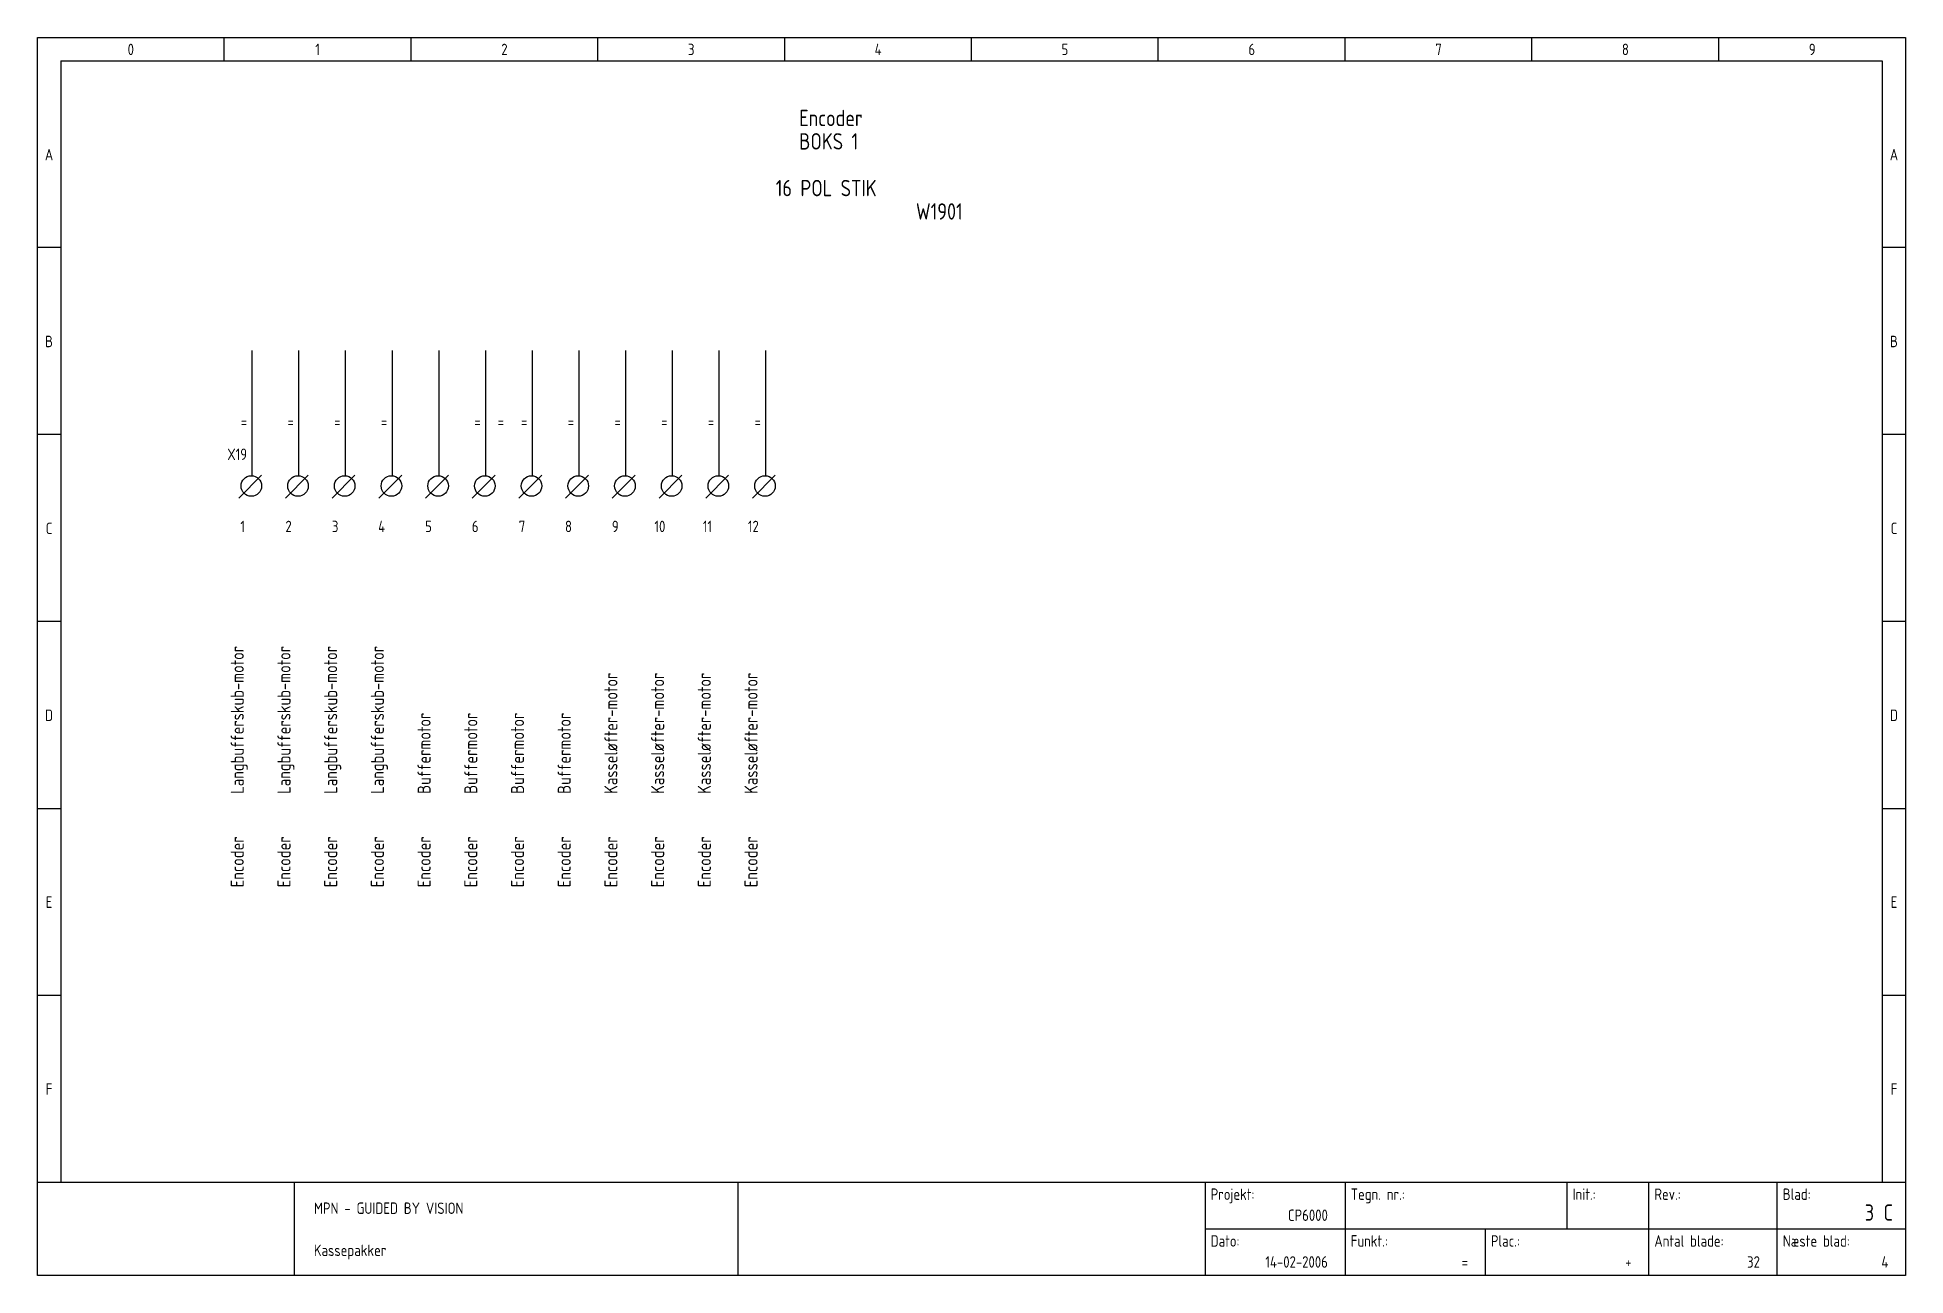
# Model space of a CAD drawing. Extents: x 10 to 410, y 10 to 275.
import ezdxf
from ezdxf.enums import TextEntityAlignment as Align

# ---------------------------------------------------------------- set-up
doc = ezdxf.new("R2010")
doc.units = 0
doc.linetypes.add('CADDY_SOLID', pattern=[0])
doc.layers.get('0').update_dxf_attribs({"linetype": 'CONTINUOUS'})
doc.styles.add('CADDY_VECTORFONT1P', font='isocp___.ttf', dxfattribs={"width": 0.9})

# ---------------------------------------------------------------- blocks, each defined once
blk = doc.blocks.new('BLK1')
at = {"linetype": 'CADDY_SOLID'}
for p, q in [((10, 10), (10, 275)), ((10, 275), (410, 275)), ((50, 270), (50, 275)), ((90, 270), (90, 275)), ((130, 270), (130, 275)), ((170, 270), (170, 275)), ((210, 270), (210, 275)), ((250, 270), (250, 275)), ((290, 270), (290, 275)), ((330, 270), (330, 275)), ((370, 270), (370, 275)), ((410, 275), (410, 10)), ((15, 270), (15, 30)), ((15, 270), (405, 270)), ((405, 270), (405, 30)), ((15, 230), (10, 230)), ((410, 230), (405, 230)), ((15, 190), (10, 190)), ((410, 190), (405, 190)), ((15, 150), (10, 150)), ((410, 150), (405, 150)), ((10, 110), (15, 110)), ((405, 110), (410, 110)), ((10, 70), (15, 70)), ((405, 70), (410, 70)), ((10, 30), (410, 30)), ((10, 30), (15, 30)), ((65, 30), (65, 10)), ((160, 30), (160, 10)), ((260, 30), (260, 10)), ((290, 30), (290, 10)), ((337.5, 20), (337.5, 30)), ((355, 20), (355, 30)), ((382.5, 20), (382.5, 30)), ((405, 30), (410, 30)), ((260, 20), (410, 20)), ((320, 20), (320, 10)), ((355, 10), (355, 20)), ((382.5, 10), (382.5, 20)), ((410, 10), (10, 10))]:
    blk.add_line(p, q, dxfattribs=at)
at = {"style": 'CADDY_VECTORFONT1P', "width": 0.9}
for s, p in [('0', (30, 271.2)), ('1', (70, 271.2)), ('2', (110, 271.2)), ('3', (150, 271.2)), ('4', (190, 271.2)), ('5', (230, 271.2)), ('6', (270, 271.2)), ('7', (310, 271.2)), ('8', (350, 271.2)), ('9', (390, 271.2)), ('A', (12.5, 248.7)), ('A', (407.5, 248.7)), ('B', (12.5, 208.7)), ('B', (407.5, 208.7)), ('C', (12.5, 168.7)), ('C', (407.5, 168.7)), ('D', (12.5, 128.7)), ('D', (407.5, 128.7)), ('E', (12.5, 88.7)), ('E', (407.5, 88.7)), ('F', (12.5, 48.7)), ('F', (407.5, 48.7))]:
    blk.add_text(s, height=2.45, dxfattribs=at).set_placement(p, align=Align.CENTER)
for s, height, p in [('Projekt:', 2.45, (261.2, 26.2)), ('Tegn. nr.:', 2.45, (291.2, 26.2)), ('Init.:', 2.45, (338.7, 26.2)), ('Rev.:', 2.45, (356.2, 26.2)), ('Blad:', 2.45, (383.7, 26.2)), ('MPN - GUIDED BY VISION', 2.45, (69.2, 23.2)), ('C', 3.5, (405.25, 21.75)), ('Kassepakker', 2.45, (69.2, 14.2)), ('Dato:', 2.45, (261.2, 16.2)), ('Funkt.:', 2.45, (291.2, 16.2)), ('Plac.:', 2.45, (321.2, 16.2)), ('Antal blade:', 2.45, (356.2, 16.2)), ('Næste blad:', 2.45, (383.7, 16.2))]:
    blk.add_text(s, height=height, dxfattribs=at).set_placement(p)
for s, height, p in [('CP6000', 2.45, (286.3, 21.7)), ('3', 3.5, (403.25, 21.75)), ('14-02-2006', 2.45, (286.3, 11.7)), ('=', 2.45, (316.3, 11.7)), ('+', 2.45, (351.3, 11.7)), ('32', 2.45, (378.8, 11.7)), ('4', 2.45, (406.3, 11.7))]:
    blk.add_text(s, height=height, dxfattribs=at).set_placement(p, align=Align.RIGHT)
blk = doc.blocks.new('BLK2')
at = {"linetype": 'CADDY_SOLID'}
blk.add_line((53.1, 176.4), (58, 181.3), dxfattribs=at)
blk.add_circle((55.8, 179), 2.2, dxfattribs=at)
at = {"style": 'CADDY_VECTORFONT1P', "width": 0.9, "flags": 1}
for tag, p in [('$TAG140020', (54.9, 191.55)), ('$TAG140050', (49.9, 183.05)), ('$TAG160410', (52.8, 172.75))]:
    blk.add_attdef(tag, text='', height=2.45, dxfattribs=at).set_placement(p, align=Align.RIGHT)
at = {"style": 'CADDY_VECTORFONT1P', "width": 0.9}
for tag, p in [('$TAG160010', (54.9, 184.55)), ('$TAG160040', (45.3, 172.25)), ('$TAG160040', (45.3, 171.82)), ('$TAG160400', (54.46, 169.11))]:
    blk.add_attdef(tag, text='', height=2.45, dxfattribs=at).set_placement(p, align=Align.RIGHT)
blk = doc.blocks.new('BLK3')
at = {"linetype": 'CADDY_SOLID'}
blk.add_line((63.1, 176.4), (68, 181.3), dxfattribs=at)
blk.add_circle((65.8, 179), 2.2, dxfattribs=at)
at = {"style": 'CADDY_VECTORFONT1P', "width": 0.9, "flags": 1}
for tag, p in [('$TAG140020', (64.9, 191.55)), ('$TAG140050', (59.9, 183.05)), ('$TAG160010', (64.9, 184.55)), ('$TAG160410', (62.8, 172.75))]:
    blk.add_attdef(tag, text='', height=2.45, dxfattribs=at).set_placement(p, align=Align.RIGHT)
at = {"style": 'CADDY_VECTORFONT1P', "width": 0.9}
for tag, p in [('$TAG160040', (55.3, 172.25)), ('$TAG160040', (55.3, 171.82)), ('$TAG160400', (64.46, 169.11))]:
    blk.add_attdef(tag, text='', height=2.45, dxfattribs=at).set_placement(p, align=Align.RIGHT)
blk = doc.blocks.new('BLK4')
at = {"linetype": 'CADDY_SOLID'}
blk.add_line((73.1, 176.4), (78, 181.3), dxfattribs=at)
blk.add_circle((75.8, 179), 2.2, dxfattribs=at)
at = {"style": 'CADDY_VECTORFONT1P', "width": 0.9, "flags": 1}
for tag, p in [('$TAG140020', (74.9, 191.55)), ('$TAG140050', (69.9, 183.05)), ('$TAG160010', (74.9, 184.55)), ('$TAG160410', (72.8, 172.75))]:
    blk.add_attdef(tag, text='', height=2.45, dxfattribs=at).set_placement(p, align=Align.RIGHT)
at = {"style": 'CADDY_VECTORFONT1P', "width": 0.9}
for tag, p in [('$TAG160040', (65.3, 172.25)), ('$TAG160040', (65.3, 171.82)), ('$TAG160400', (74.46, 169.11))]:
    blk.add_attdef(tag, text='', height=2.45, dxfattribs=at).set_placement(p, align=Align.RIGHT)
blk = doc.blocks.new('BLK5')
at = {"linetype": 'CADDY_SOLID'}
blk.add_line((83.1, 176.4), (88, 181.3), dxfattribs=at)
blk.add_circle((85.8, 179), 2.2, dxfattribs=at)
at = {"style": 'CADDY_VECTORFONT1P', "width": 0.9, "flags": 1}
for tag, p in [('$TAG140020', (84.9, 191.55)), ('$TAG140050', (79.9, 183.05)), ('$TAG160010', (84.9, 184.55)), ('$TAG160410', (82.8, 172.75))]:
    blk.add_attdef(tag, text='', height=2.45, dxfattribs=at).set_placement(p, align=Align.RIGHT)
at = {"style": 'CADDY_VECTORFONT1P', "width": 0.9}
for tag, p in [('$TAG160040', (75.3, 172.25)), ('$TAG160040', (75.3, 171.82)), ('$TAG160400', (84.46, 169.11))]:
    blk.add_attdef(tag, text='', height=2.45, dxfattribs=at).set_placement(p, align=Align.RIGHT)
blk = doc.blocks.new('BLK6')
at = {"linetype": 'CADDY_SOLID'}
blk.add_line((93.1, 176.4), (98, 181.3), dxfattribs=at)
blk.add_circle((95.8, 179), 2.2, dxfattribs=at)
at = {"style": 'CADDY_VECTORFONT1P', "width": 0.9, "flags": 1}
for tag, p in [('$TAG140020', (94.9, 191.55)), ('$TAG140050', (89.9, 183.05)), ('$TAG160010', (94.9, 184.55)), ('$TAG160410', (92.8, 172.75))]:
    blk.add_attdef(tag, text='', height=2.45, dxfattribs=at).set_placement(p, align=Align.RIGHT)
at = {"style": 'CADDY_VECTORFONT1P', "width": 0.9}
for tag, p in [('$TAG160040', (85.3, 172.25)), ('$TAG160040', (85.3, 171.82)), ('$TAG160400', (94.46, 169.11))]:
    blk.add_attdef(tag, text='', height=2.45, dxfattribs=at).set_placement(p, align=Align.RIGHT)
blk = doc.blocks.new('BLK7')
at = {"linetype": 'CADDY_SOLID'}
blk.add_line((103.1, 176.4), (108, 181.3), dxfattribs=at)
blk.add_circle((105.8, 179), 2.2, dxfattribs=at)
at = {"style": 'CADDY_VECTORFONT1P', "width": 0.9, "flags": 1}
for tag, p in [('$TAG140020', (104.9, 191.55)), ('$TAG140050', (99.9, 183.05)), ('$TAG160010', (104.9, 184.55)), ('$TAG160410', (102.8, 172.75))]:
    blk.add_attdef(tag, text='', height=2.45, dxfattribs=at).set_placement(p, align=Align.RIGHT)
at = {"style": 'CADDY_VECTORFONT1P', "width": 0.9}
for tag, p in [('$TAG160040', (95.3, 172.25)), ('$TAG160040', (95.3, 171.82)), ('$TAG160400', (104.46, 169.11))]:
    blk.add_attdef(tag, text='', height=2.45, dxfattribs=at).set_placement(p, align=Align.RIGHT)
blk = doc.blocks.new('BLK8')
at = {"linetype": 'CADDY_SOLID'}
blk.add_line((113.1, 176.4), (118, 181.3), dxfattribs=at)
blk.add_circle((115.8, 179), 2.2, dxfattribs=at)
at = {"style": 'CADDY_VECTORFONT1P', "width": 0.9, "flags": 1}
for tag, p in [('$TAG140020', (114.9, 191.55)), ('$TAG140050', (109.9, 183.05)), ('$TAG160010', (114.9, 184.55)), ('$TAG160410', (112.8, 172.75))]:
    blk.add_attdef(tag, text='', height=2.45, dxfattribs=at).set_placement(p, align=Align.RIGHT)
at = {"style": 'CADDY_VECTORFONT1P', "width": 0.9}
for tag, p in [('$TAG160040', (105.3, 172.25)), ('$TAG160040', (105.3, 171.82)), ('$TAG160400', (114.46, 169.11))]:
    blk.add_attdef(tag, text='', height=2.45, dxfattribs=at).set_placement(p, align=Align.RIGHT)
blk = doc.blocks.new('BLK9')
at = {"linetype": 'CADDY_SOLID'}
blk.add_line((123.1, 176.4), (128, 181.3), dxfattribs=at)
blk.add_circle((125.8, 179), 2.2, dxfattribs=at)
at = {"style": 'CADDY_VECTORFONT1P', "width": 0.9, "flags": 1}
for tag, p in [('$TAG140020', (124.9, 191.55)), ('$TAG140050', (119.9, 183.05)), ('$TAG160010', (124.9, 184.55)), ('$TAG160410', (122.8, 172.75))]:
    blk.add_attdef(tag, text='', height=2.45, dxfattribs=at).set_placement(p, align=Align.RIGHT)
at = {"style": 'CADDY_VECTORFONT1P', "width": 0.9}
for tag, p in [('$TAG160040', (115.3, 172.25)), ('$TAG160040', (115.3, 171.82)), ('$TAG160400', (124.46, 169.11))]:
    blk.add_attdef(tag, text='', height=2.45, dxfattribs=at).set_placement(p, align=Align.RIGHT)
blk = doc.blocks.new('BLK10')
at = {"linetype": 'CADDY_SOLID'}
blk.add_line((133.1, 176.4), (138, 181.3), dxfattribs=at)
blk.add_circle((135.8, 179), 2.2, dxfattribs=at)
at = {"style": 'CADDY_VECTORFONT1P', "width": 0.9, "flags": 1}
for tag, p in [('$TAG140020', (134.9, 191.55)), ('$TAG140050', (129.9, 183.05)), ('$TAG160010', (134.9, 184.55)), ('$TAG160410', (132.8, 172.75))]:
    blk.add_attdef(tag, text='', height=2.45, dxfattribs=at).set_placement(p, align=Align.RIGHT)
at = {"style": 'CADDY_VECTORFONT1P', "width": 0.9}
for tag, p in [('$TAG160040', (125.3, 172.25)), ('$TAG160040', (125.3, 171.82)), ('$TAG160400', (134.46, 169.11))]:
    blk.add_attdef(tag, text='', height=2.45, dxfattribs=at).set_placement(p, align=Align.RIGHT)
blk = doc.blocks.new('BLK11')
at = {"linetype": 'CADDY_SOLID'}
blk.add_line((143.1, 176.4), (148, 181.3), dxfattribs=at)
blk.add_circle((145.8, 179), 2.2, dxfattribs=at)
at = {"style": 'CADDY_VECTORFONT1P', "width": 0.9, "flags": 1}
for tag, p in [('$TAG140020', (144.9, 191.55)), ('$TAG140050', (139.9, 183.05)), ('$TAG160010', (144.9, 184.55)), ('$TAG160410', (142.8, 172.75))]:
    blk.add_attdef(tag, text='', height=2.45, dxfattribs=at).set_placement(p, align=Align.RIGHT)
at = {"style": 'CADDY_VECTORFONT1P', "width": 0.9}
for tag, p in [('$TAG160040', (135.3, 172.25)), ('$TAG160040', (135.3, 171.82)), ('$TAG160400', (144.46, 169.11))]:
    blk.add_attdef(tag, text='', height=2.45, dxfattribs=at).set_placement(p, align=Align.RIGHT)
blk = doc.blocks.new('BLK12')
at = {"linetype": 'CADDY_SOLID'}
blk.add_line((153.1, 176.4), (158, 181.3), dxfattribs=at)
blk.add_circle((155.8, 179), 2.2, dxfattribs=at)
at = {"style": 'CADDY_VECTORFONT1P', "width": 0.9, "flags": 1}
for tag, p in [('$TAG140020', (154.9, 191.55)), ('$TAG140050', (149.9, 183.05)), ('$TAG160010', (154.9, 184.55)), ('$TAG160410', (152.8, 172.75))]:
    blk.add_attdef(tag, text='', height=2.45, dxfattribs=at).set_placement(p, align=Align.RIGHT)
at = {"style": 'CADDY_VECTORFONT1P', "width": 0.9}
for tag, p in [('$TAG160040', (145.3, 172.25)), ('$TAG160040', (145.3, 171.82)), ('$TAG160400', (154.46, 169.11))]:
    blk.add_attdef(tag, text='', height=2.45, dxfattribs=at).set_placement(p, align=Align.RIGHT)
blk = doc.blocks.new('BLK13')
at = {"linetype": 'CADDY_SOLID'}
blk.add_line((163.1, 176.4), (168, 181.3), dxfattribs=at)
blk.add_circle((165.8, 179), 2.2, dxfattribs=at)
at = {"style": 'CADDY_VECTORFONT1P', "width": 0.9, "flags": 1}
for tag, p in [('$TAG140020', (164.9, 191.55)), ('$TAG140050', (159.9, 183.05)), ('$TAG160010', (164.9, 184.55)), ('$TAG160410', (162.8, 172.75))]:
    blk.add_attdef(tag, text='', height=2.45, dxfattribs=at).set_placement(p, align=Align.RIGHT)
at = {"style": 'CADDY_VECTORFONT1P', "width": 0.9}
for tag, p in [('$TAG160040', (155.3, 172.25)), ('$TAG160040', (155.3, 171.82)), ('$TAG160400', (164.46, 169.11))]:
    blk.add_attdef(tag, text='', height=2.45, dxfattribs=at).set_placement(p, align=Align.RIGHT)

msp = doc.modelspace()

# ---------------------------------------------------------------- linework, layer by layer
at = {"linetype": 'CADDY_SOLID'}
for p, q in [((56, 181), (56, 208)), ((66, 181), (66, 208)), ((76, 181), (76, 208)), ((86, 181), (86, 208)), ((96, 181), (96, 208)), ((106, 181), (106, 208)), ((116, 181), (116, 208)), ((126, 181), (126, 208)), ((136, 181), (136, 208)), ((146, 181), (146, 208)), ((156, 181), (156, 208)), ((166, 181), (166, 208))]:
    msp.add_line(p, q, dxfattribs=at)

# ---------------------------------------------------------------- block references
msp.add_blockref('BLK1', (0, 0, 1))
ref = msp.add_blockref('BLK2', (0, 0, 1))
ref.add_attrib('$TAG160010', 'X19', dxfattribs={"height": 2.45, "style": 'CADDY_VECTORFONT1P', "width": 0.9}).set_placement((54.9, 184.55), align=Align.RIGHT)
ref.add_attrib('$TAG160400', '1', dxfattribs={"height": 2.45, "style": 'CADDY_VECTORFONT1P', "width": 0.9}).set_placement((54.46, 169.11), align=Align.RIGHT)
ref = msp.add_blockref('BLK3', (0, 0, 1))
ref.add_attrib('$TAG160400', '2', dxfattribs={"height": 2.45, "style": 'CADDY_VECTORFONT1P', "width": 0.9}).set_placement((64.46, 169.11), align=Align.RIGHT)
ref = msp.add_blockref('BLK4', (0, 0, 1))
ref.add_attrib('$TAG160400', '3', dxfattribs={"height": 2.45, "style": 'CADDY_VECTORFONT1P', "width": 0.9}).set_placement((74.46, 169.11), align=Align.RIGHT)
ref = msp.add_blockref('BLK5', (0, 0, 1))
ref.add_attrib('$TAG160400', '4', dxfattribs={"height": 2.45, "style": 'CADDY_VECTORFONT1P', "width": 0.9}).set_placement((84.46, 169.11), align=Align.RIGHT)
ref = msp.add_blockref('BLK6', (0, 0, 1))
ref.add_attrib('$TAG160400', '5', dxfattribs={"height": 2.45, "style": 'CADDY_VECTORFONT1P', "width": 0.9}).set_placement((94.46, 169.11), align=Align.RIGHT)
ref = msp.add_blockref('BLK7', (0, 0, 1))
ref.add_attrib('$TAG160400', '6', dxfattribs={"height": 2.45, "style": 'CADDY_VECTORFONT1P', "width": 0.9}).set_placement((104.46, 169.11), align=Align.RIGHT)
ref = msp.add_blockref('BLK8', (0, 0, 1))
ref.add_attrib('$TAG160400', '7', dxfattribs={"height": 2.45, "style": 'CADDY_VECTORFONT1P', "width": 0.9}).set_placement((114.46, 169.11), align=Align.RIGHT)
ref = msp.add_blockref('BLK9', (0, 0, 1))
ref.add_attrib('$TAG160400', '8', dxfattribs={"height": 2.45, "style": 'CADDY_VECTORFONT1P', "width": 0.9}).set_placement((124.46, 169.11), align=Align.RIGHT)
ref = msp.add_blockref('BLK10', (0, 0, 1))
ref.add_attrib('$TAG160400', '9', dxfattribs={"height": 2.45, "style": 'CADDY_VECTORFONT1P', "width": 0.9}).set_placement((134.46, 169.11), align=Align.RIGHT)
ref = msp.add_blockref('BLK11', (0, 0, 1))
ref.add_attrib('$TAG160400', '10', dxfattribs={"height": 2.45, "style": 'CADDY_VECTORFONT1P', "width": 0.9}).set_placement((144.46, 169.11), align=Align.RIGHT)
ref = msp.add_blockref('BLK12', (0, 0, 1))
ref.add_attrib('$TAG160400', '11', dxfattribs={"height": 2.45, "style": 'CADDY_VECTORFONT1P', "width": 0.9}).set_placement((154.46, 169.11), align=Align.RIGHT)
ref = msp.add_blockref('BLK13', (0, 0, 1))
ref.add_attrib('$TAG160400', '12', dxfattribs={"height": 2.45, "style": 'CADDY_VECTORFONT1P', "width": 0.9}).set_placement((164.46, 169.11), align=Align.RIGHT)

# ---------------------------------------------------------------- texts
at = {"style": 'CADDY_VECTORFONT1P', "width": 0.9}
for s, p in [('Encoder', (173.1, 256)), ('BOKS 1', (173.1, 251)), ('16 POL STIK ', (168.1, 241)), ('W1901', (198.1, 236))]:
    msp.add_text(s, height=3.5, dxfattribs=at).set_placement(p)
for p in [(54.9, 191.55), (64.9, 191.55), (74.9, 191.55), (84.9, 191.55), (104.9, 191.55), (109.9, 191.55), (114.9, 191.55), (124.9, 191.55), (134.9, 191.55), (144.9, 191.55), (154.9, 191.55), (164.9, 191.55)]:
    msp.add_text('=', height=2.45, dxfattribs=at).set_placement(p, align=Align.RIGHT)
for s, p in [('Langbufferskub-motor', (54.2, 113.1)), ('Langbufferskub-motor', (64.2, 113.1)), ('Langbufferskub-motor', (74.2, 113.1)), ('Langbufferskub-motor', (84.2, 113.1)), ('Kasseløfter-motor', (134.2, 113.1)), ('Kasseløfter-motor', (144.2, 113.1)), ('Kasseløfter-motor', (154.2, 113.1)), ('Kasseløfter-motor', (164.2, 113.1)), ('Buffermotor', (94.2, 113.1)), ('Buffermotor', (104.2, 113.1)), ('Buffermotor', (114.2, 113.1)), ('Buffermotor', (124.2, 113.1)), ('Encoder', (54.2, 93.1)), ('Encoder', (64.2, 93.1)), ('Encoder', (74.2, 93.1)), ('Encoder', (84.2, 93.1)), ('Encoder', (94.2, 93.1)), ('Encoder', (104.2, 93.1)), ('Encoder', (114.2, 93.1)), ('Encoder', (124.2, 93.1)), ('Encoder', (134.2, 93.1)), ('Encoder', (144.2, 93.1)), ('Encoder', (154.2, 93.1)), ('Encoder', (164.2, 93.1))]:
    msp.add_text(s, height=2.8, rotation=90, dxfattribs=at).set_placement(p)

doc.saveas('drawing.dxf')
